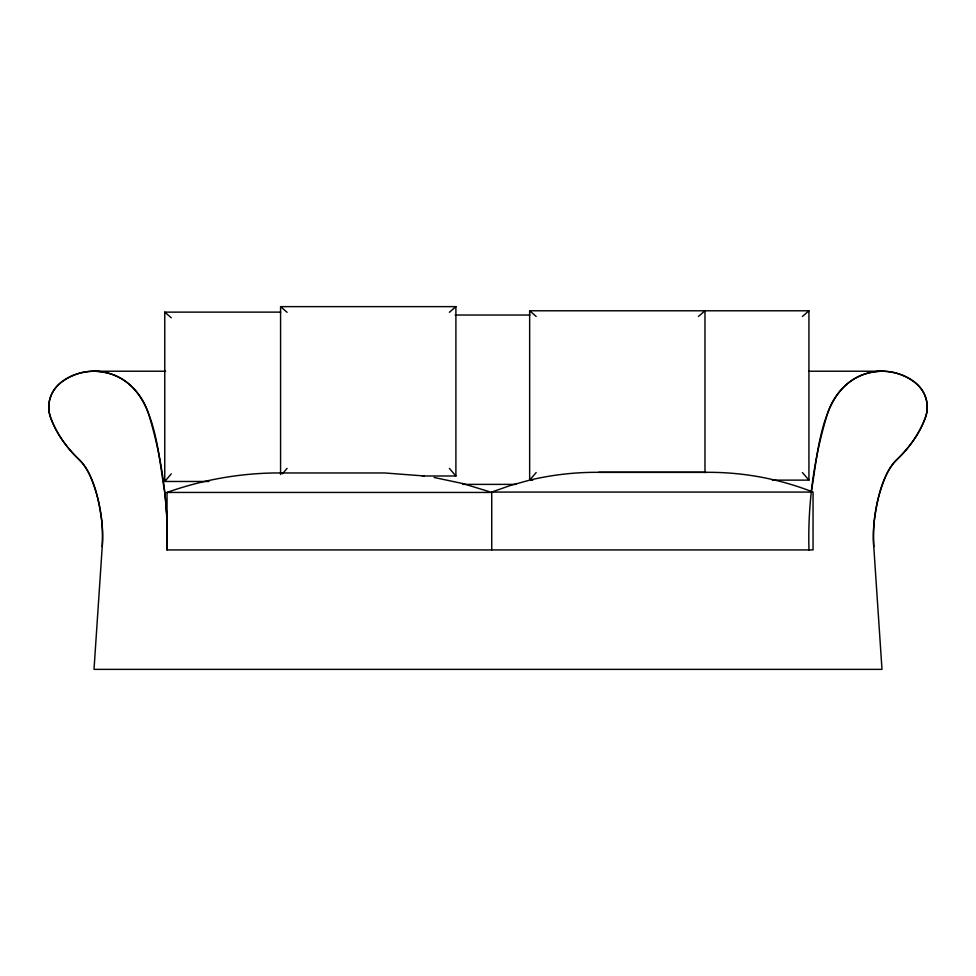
<?xml version="1.0" encoding="UTF-8"?>
<svg xmlns="http://www.w3.org/2000/svg" width="976" height="976" viewBox="0 0 976 976"><rect width="100%" height="100%" fill="white"/><g stroke="black" fill="none" stroke-linecap="round" stroke-linejoin="round"><path stroke-width="1.46" d="M208.974 481.473L164.761 481.473L164.761 312.125L280.637 312.125M280.576 474.47L280.576 306.635L455.902 306.635L455.902 475.983L422.352 475.983M491.733 549.927L491.733 492.075L510.485 485.438L529.651 480.131L529.651 310.783L808.933 310.783L808.933 480.131L772.345 480.131M704.977 472.579L704.977 310.783L698.45 316.456M165.603 371.222L93.952 371.222C75.03 371.344 52.35 381.921 49.142 402.454A22.228 15.726 -90 0 0 49.215 412.482C54.278 432.063 67.368 448.472 81.703 462.27C95.148 479.009 99.052 501.444 101.894 522.148A108.787 76.921 -90 0 1 102.224 546.682L94.013 669.365L881.987 669.365L873.776 546.682A108.787 76.921 -90 0 1 874.106 522.148C876.948 501.444 880.852 479.009 894.297 462.27C908.632 448.472 921.722 432.063 926.797 412.482A22.228 15.726 -90 0 0 926.858 402.454C923.65 381.921 900.97 371.344 882.048 371.222L808.884 371.222M811.41 491.013C819.181 447.13 821.133 372.954 882.048 371.222M164.761 481.473L171.288 473.872M282.43 473.811L287.09 468.382M532.701 480.131L529.651 480.131L536.178 472.53M449.375 312.308L455.902 306.635M802.406 316.456L808.933 310.783M491.733 492.075L813.045 492.075L813.045 549.927L167.03 549.927L167.03 492.441C201.312 480.192 237.595 473.592 273.988 472.97L384.776 472.97L424.34 475.983M529.651 480.131C552.233 474.763 575.462 472.128 598.666 472.323L706.099 472.323C742.102 472.006 778.153 478.533 811.715 491.575M706.099 472.323L598.666 472.323M455.182 315.028L529.895 315.028M462.807 484.377L516.17 484.377M167.03 492.441L491.733 492.441L463.283 483.669L434.161 477.471M93.952 371.222C155.428 373.088 156.88 448.252 164.761 492.441A298.644 211.17 -90 0 1 166.457 512.51M529.651 310.783L536.178 316.456M280.576 306.635L287.09 312.308M164.761 312.125L171.288 317.798M802.406 472.53L808.933 480.131M449.375 468.382L455.902 475.983M167.03 549.927A420.693 420.693 0 0 0 148.486 413.617A62.83 62.83 0 0 0 127.148 382.653A53.9 53.9 0 0 0 60.756 382.653A31.22 31.22 0 0 0 51.033 418.936A112.069 112.069 0 0 0 78.263 458.696A49.142 49.142 0 0 1 89.646 474.8A153.5 153.5 0 0 1 102.224 546.682M873.776 546.682A153.5 153.5 0 0 1 886.354 474.8A49.142 49.142 0 0 1 897.737 458.696A112.069 112.069 0 0 0 924.967 418.936A31.22 31.22 0 0 0 915.244 382.653A53.9 53.9 0 0 0 848.852 382.653A62.83 62.83 0 0 0 827.514 413.617A420.693 420.693 0 0 0 808.97 549.927"/></g></svg>
